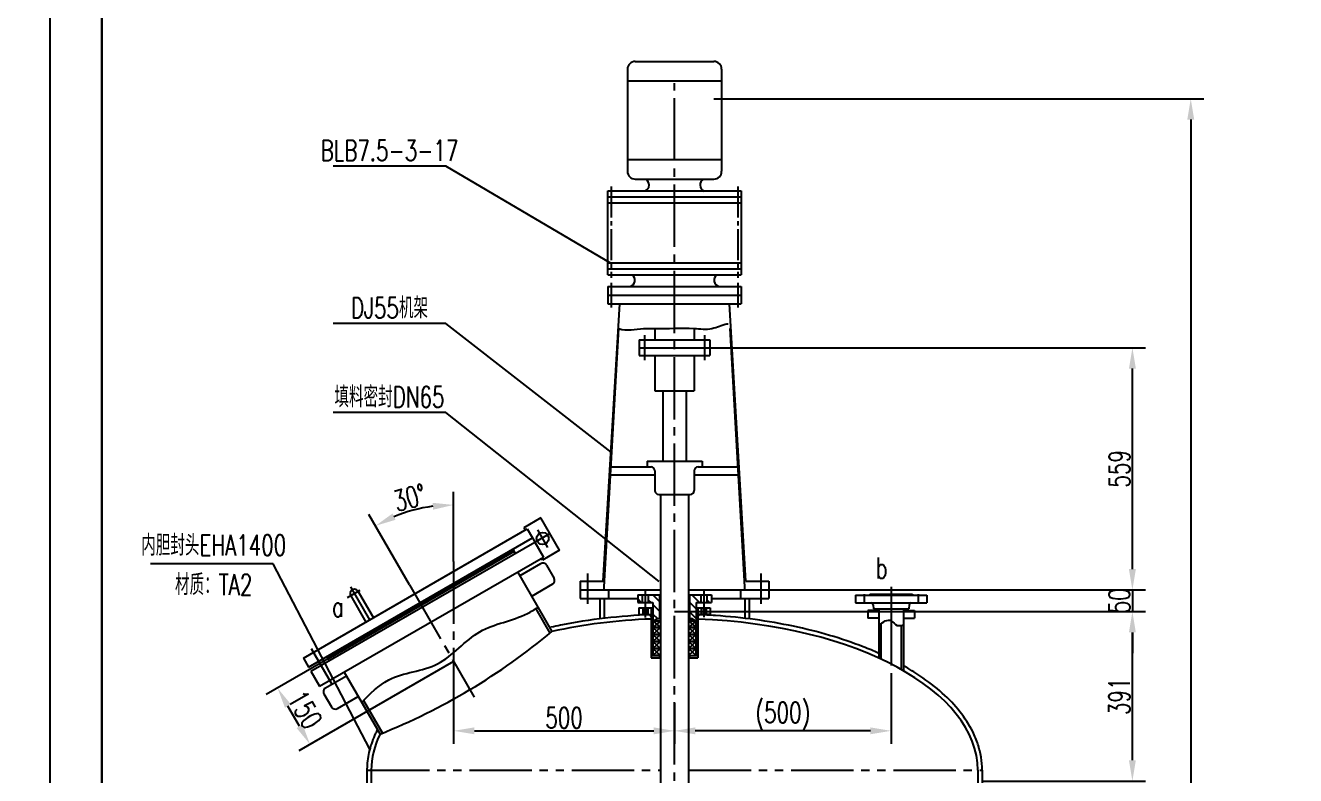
# Model space of a CAD drawing. Header units: millimetres. Extents: x -609 to 19506, y -219 to 17861.
# Drawn here: x 10975 to 13907, y 5097 to 6829 of the extents above; entities that cross this region are included whole.
import ezdxf
from ezdxf.enums import TextEntityAlignment as Align

# ---------------------------------------------------------------- set-up
doc = ezdxf.new("R2010")
doc.units = ezdxf.units.MM
doc.header["$LTSCALE"] = 120
doc.header["$PDMODE"] = 3
for name, pattern in [('CENT1', [3.35, 2.4, -0.3, 0.35, -0.3]), ('CENT2', [0.82, 0.6, -0.07, 0.08, -0.07]), ('CENTER', [1.66, 1.2, -0.15, 0.16, -0.15]), ('PHANTOM', [1.97, 1.2, -0.15, 0.16, -0.15, 0.16, -0.15])]:
    doc.linetypes.add(name, pattern=pattern)
for name, color, linetype in [('3', 6, 'Continuous'), ('4', 5, 'Continuous'), ('A', 2, 'Continuous'), ('B', 7, 'Continuous'), ('C', 1, 'CENTER'), ('C1', 1, 'CENT1'), ('C2', 1, 'CENT2'), ('D', 4, 'PHANTOM')]:
    doc.layers.add(name, color=color, linetype=linetype)
doc.styles.add('HZ', font='txt', dxfattribs={"width": 0.7, "bigfont": 'hztxt'})
doc.dimstyles.new('ISO-25', dxfattribs={"dimtxt": 2.5, "dimasz": 2.5, "dimexe": 1.25, "dimexo": 0.625, "dimtad": 1, "dimdsep": 46, "dimtxsty": 'Standard', "dimcen": 2.5, "dimadec": 0, "dimazin": 0, "dimtfac": 1, "dimtmove": 0, "dimatfit": 3, "dimfxl": 0, "dimarcsym": 0})

# ---------------------------------------------------------------- blocks, each defined once
blk = doc.blocks.new('*D119')
at = {"layer": 'B', "color": 0, "lineweight": -2}
for p, q in [((12473.5, 5475.4), (13560.4, 5475.4)), ((13530.4, 5132.4), (13530.4, 5427.4)), ((13183.5, 5084.4), (13560.4, 5084.4))]:
    blk.add_line(p, q, dxfattribs=at)
at = {"layer": 'B', "color": 0}
for points in [[(13522.4, 5427.4), (13538.4, 5427.4), (13530.4, 5475.4)], [(13522.4, 5132.4), (13538.4, 5132.4), (13530.4, 5084.4)]]:
    blk.add_solid(points, dxfattribs=at)
at = {"layer": 'Defpoints', "color": 0}
for p in [(12473.5, 5475.4), (13530.4, 5475.4), (13183.5, 5084.4)]:
    blk.add_point(p, dxfattribs=at)
at = {"layer": 'B', "color": 0, "insert": (13500.4, 5279.9), "char_height": 48, "attachment_point": 5, "rotation": 90, "style": 'HZ'}
blk.add_mtext('391', dxfattribs=at)
blk = doc.blocks.new('*D122')
at = {"layer": 'B', "color": 0, "lineweight": -2}
for p, q in [((11963.5, 5252.4), (11963.5, 5170.2)), ((12473.5, 5252.4), (12473.5, 5170.2)), ((12011.5, 5200.2), (12425.5, 5200.2))]:
    blk.add_line(p, q, dxfattribs=at)
at = {"layer": 'B', "color": 0}
for points in [[(12011.5, 5208.2), (12011.5, 5192.2), (11963.5, 5200.2)], [(12425.5, 5208.2), (12425.5, 5192.2), (12473.5, 5200.2)]]:
    blk.add_solid(points, dxfattribs=at)
at = {"layer": 'Defpoints', "color": 0}
for p in [(11963.5, 5252.4), (12473.5, 5252.4), (12473.5, 5200.2)]:
    blk.add_point(p, dxfattribs=at)
at = {"layer": 'B', "color": 0, "insert": (12218.5, 5230.2), "char_height": 48, "attachment_point": 5, "style": 'HZ'}
blk.add_mtext('500', dxfattribs=at)
blk = doc.blocks.new('*D123')
at = {"layer": 'B', "color": 0, "lineweight": -2}
for p, q in [((11888.5, 5490.3), (11531.1, 5284)), ((11963.5, 5360.4), (11606.1, 5154.1)), ((11608.1, 5210.6), (11581.1, 5257.4))]:
    blk.add_line(p, q, dxfattribs=at)
at = {"layer": 'B', "color": 0}
for points in [[(11588, 5261.4), (11574.2, 5253.4), (11557.1, 5299)], [(11615, 5214.6), (11601.2, 5206.6), (11632.1, 5169.1)]]:
    blk.add_solid(points, dxfattribs=at)
at = {"layer": 'Defpoints', "color": 0}
for p in [(11888.5, 5490.3), (11963.5, 5360.4), (11557.1, 5299)]:
    blk.add_point(p, dxfattribs=at)
at = {"layer": 'B', "color": 0, "insert": (11620.6, 5249), "char_height": 48, "attachment_point": 5, "rotation": 300, "style": 'HZ'}
blk.add_mtext('150', dxfattribs=at)
blk = doc.blocks.new('*D127')
at = {"layer": 'B', "color": 0, "lineweight": -2}
for p, q in [((12973.5, 5331.8), (12973.5, 5170.2)), ((12473.5, 5264.2), (12473.5, 5170.2)), ((12925.5, 5200.2), (12521.5, 5200.2))]:
    blk.add_line(p, q, dxfattribs=at)
at = {"layer": 'B', "color": 0}
for points in [[(12521.5, 5208.2), (12521.5, 5192.2), (12473.5, 5200.2)], [(12925.5, 5208.2), (12925.5, 5192.2), (12973.5, 5200.2)]]:
    blk.add_solid(points, dxfattribs=at)
at = {"layer": 'Defpoints', "color": 0}
for p in [(12973.5, 5331.8), (12473.5, 5264.2), (12473.5, 5200.2)]:
    blk.add_point(p, dxfattribs=at)
at = {"layer": 'B', "color": 0, "insert": (12723.5, 5234.6), "char_height": 48, "attachment_point": 5, "style": 'HZ'}
blk.add_mtext('(500)', dxfattribs=at)
blk = doc.blocks.new('*D93')
at = {"layer": 'B', "color": 0, "lineweight": -2}
for p, q in [((12555.6, 6084.4), (13560.5, 6084.4)), ((13530.5, 5573.4), (13530.5, 6036.4)), ((12691, 5525.4), (13560.5, 5525.4))]:
    blk.add_line(p, q, dxfattribs=at)
at = {"layer": 'B', "color": 0}
for points in [[(13522.5, 6036.4), (13538.5, 6036.4), (13530.5, 6084.4)], [(13522.5, 5573.4), (13538.5, 5573.4), (13530.5, 5525.4)]]:
    blk.add_solid(points, dxfattribs=at)
at = {"layer": 'Defpoints', "color": 0}
for p in [(12555.6, 6084.4), (13530.5, 6084.4), (12691, 5525.4)]:
    blk.add_point(p, dxfattribs=at)
at = {"layer": 'B', "color": 0, "insert": (13500.5, 5804.9), "char_height": 48, "attachment_point": 5, "rotation": 90, "style": 'HZ'}
blk.add_mtext('559', dxfattribs=at)
blk = doc.blocks.new('*D128')
at = {"layer": 'B', "color": 0, "lineweight": -2}
for p, q in [((11963.5, 5591.4), (11963.5, 5751.7)), ((11861.5, 5537.1), (11767.9, 5699.3))]:
    blk.add_line(p, q, dxfattribs=at)
blk.add_arc((11963.5, 5360.4), 361.3, 97.6174, 112.3826, dxfattribs=at)
at = {"layer": 'B', "color": 0}
for points in [[(11915.1, 5726.5), (11916.2, 5710.6), (11963.5, 5721.7)], [(11829.5, 5687.3), (11822.4, 5701.7), (11782.9, 5673.3)]]:
    blk.add_solid(points, dxfattribs=at)
at = {"layer": 'Defpoints', "color": 0}
for p in [(11900.8, 5716.3), (11963.5, 5591.4), (11861.5, 5537.1), (12011.1, 5278), (11963.5, 5252.4)]:
    blk.add_point(p, dxfattribs=at)
at = {"layer": 'B', "color": 0, "insert": (11862.3, 5738.4), "char_height": 48, "attachment_point": 5, "rotation": 15, "style": 'HZ'}
blk.add_mtext('30°', dxfattribs=at)
blk = doc.blocks.new('*D95')
at = {"layer": 'B', "color": 0, "lineweight": -2}
for p, q in [((12564.2, 6659), (13695.1, 6659)), ((13665.1, 6611), (13665.1, 3017.4)), ((12539.5, 2969.4), (13695.1, 2969.4))]:
    blk.add_line(p, q, dxfattribs=at)
at = {"layer": 'B', "color": 0}
for points in [[(13657.1, 6611), (13673.1, 6611), (13665.1, 6659)], [(13657.1, 3017.4), (13673.1, 3017.4), (13665.1, 2969.4)]]:
    blk.add_solid(points, dxfattribs=at)
at = {"layer": 'Defpoints', "color": 0}
for p in [(12564.2, 6659), (12539.5, 2969.4), (13665.1, 2969.4)]:
    blk.add_point(p, dxfattribs=at)
at = {"layer": 'B', "color": 0, "insert": (13635.1, 4334.4), "char_height": 48, "attachment_point": 5, "rotation": 90, "style": 'HZ'}
blk.add_mtext('~3975', dxfattribs=at)
blk = doc.blocks.new('*D106')
at = {"layer": 'B', "color": 0, "lineweight": -2}
for p, q in [((13530.4, 5573.4), (13530.4, 5621.4)), ((12691, 5525.4), (13560.4, 5525.4)), ((13530.4, 5525.4), (13530.4, 5475.4)), ((13134.1, 5475.4), (13560.4, 5475.4)), ((13530.4, 5427.4), (13530.4, 5379.4))]:
    blk.add_line(p, q, dxfattribs=at)
at = {"layer": 'B', "color": 0}
for points in [[(13522.4, 5573.4), (13538.4, 5573.4), (13530.4, 5525.4)], [(13522.4, 5427.4), (13538.4, 5427.4), (13530.4, 5475.4)]]:
    blk.add_solid(points, dxfattribs=at)
at = {"layer": 'Defpoints', "color": 0}
for p in [(12691, 5525.4), (13134.1, 5475.4), (13530.4, 5475.4)]:
    blk.add_point(p, dxfattribs=at)
at = {"layer": 'B', "color": 0, "insert": (13500.4, 5500.4), "char_height": 48, "attachment_point": 5, "rotation": 90, "style": 'HZ'}
blk.add_mtext('50', dxfattribs=at)
blk = doc.blocks.new('*D199')
at = {"layer": 'B', "color": 0, "lineweight": -2}
blk.add_line((17067.2, 5209.7), (17095, 5225.7), dxfattribs=at)
blk.add_arc((17058.7, 5204.7), 36.9, 12.4607, 17.5393, dxfattribs=at)
at = {"layer": 'B', "color": 0}
for points in [[(17092.6, 5215.3), (17095.1, 5216.4), (17090.6, 5223.2)], [(17096, 5212.8), (17093.4, 5212.6), (17095.6, 5204.7)]]:
    blk.add_solid(points, dxfattribs=at)
at = {"layer": 'Defpoints', "color": 0}
for p in [(17056.7, 5204.7), (17058.7, 5204.7), (17067.2, 5209.7), (17095, 5211.1), (17156.7, 5204.7)]:
    blk.add_point(p, dxfattribs=at)
blk = doc.blocks.new('yagai')
at = {"layer": 'A'}
for p, q in [((12861.8, 5762.7), (12914.3, 5762.7)), ((12861.8, 5762.7), (12861.8, 5744.7)), ((12872.3, 5762.7), (12872.3, 5744.7)), ((12886.3, 5762.7), (12886.3, 5744.7)), ((12912.3, 5762.7), (12912.3, 5707.6)), ((12979.3, 5762.7), (13031.8, 5762.7)), ((12981.3, 5762.7), (12981.3, 5707.6)), ((13007.3, 5762.7), (13007.3, 5744.7)), ((13021.3, 5762.7), (13021.3, 5744.7)), ((13031.8, 5762.7), (13031.8, 5744.7)), ((12861.8, 5744.7), (12896.8, 5744.7)), ((12896.8, 5744.7), (12896.8, 5702.7)), ((12996.8, 5744.7), (13031.8, 5744.7)), ((12996.8, 5744.7), (12996.8, 5702.7)), ((12896.8, 5702.7), (12914.3, 5702.7)), ((12898.8, 5702.7), (12907.3, 5707.6)), ((12907.3, 5707.6), (12914.3, 5707.6)), ((12979.3, 5707.6), (12986.3, 5707.6)), ((12979.3, 5702.7), (12996.8, 5702.7)), ((12994.8, 5702.7), (12986.3, 5707.6))]:
    blk.add_line(p, q, dxfattribs=at)
blk = doc.blocks.new('jijia')
at = {"layer": 'A'}
for p, q in [((12382.9, 6785), (12564.2, 6785)), ((12364.8, 6766.8), (12364.8, 6531.2)), ((12582.3, 6766.8), (12582.3, 6531.2)), ((12364.8, 6739.7), (12582.3, 6739.7)), ((12364.8, 6558.4), (12582.3, 6558.4)), ((12382.9, 6513.1), (12564.2, 6513.1)), ((12319.5, 6485.9), (12627.6, 6485.9)), ((12319.5, 6292.4), (12319.5, 6485.9)), ((12627.6, 6485.9), (12627.6, 6292.4)), ((12319.5, 6472.3), (12627.6, 6472.3)), ((12319.5, 6458.7), (12627.6, 6458.7)), ((12319.5, 6319.6), (12627.6, 6319.6)), ((12319.5, 6306), (12627.6, 6306)), ((12319.5, 6292.4), (12627.6, 6292.4)), ((12319.5, 6265.2), (12627.6, 6265.2)), ((12319.5, 6265.2), (12319.5, 6225.4)), ((12627.6, 6265.2), (12627.6, 6225.4)), ((12308.7, 5584.8), (12346.9, 6225.4)), ((12319.5, 6245.3), (12627.6, 6245.3)), ((12319.5, 6225.4), (12627.6, 6225.4)), ((12638.4, 5584.8), (12600.2, 6225.4)), ((12311, 5571.9), (12345.2, 6168.1)), ((12428.2, 6165.3), (12428.2, 6142)), ((12518.8, 6168.5), (12518.8, 6142)), ((12636, 5571.9), (12601.9, 6168.1)), ((12392, 6142), (12555.1, 6142)), ((12392, 6142), (12392, 6105.7)), ((12555.1, 6142), (12555.1, 6105.7)), ((12392, 6123.9), (12555.1, 6123.9)), ((12392, 6105.7), (12555.1, 6105.7)), ((12428.2, 6105.7), (12428.2, 6024.2)), ((12518.8, 6105.7), (12518.8, 6024.2)), ((12428.2, 6024.2), (12518.8, 6024.2)), ((12446.3, 6024.2), (12446.3, 5862.4)), ((12500.7, 6024.2), (12500.7, 5862.4)), ((12324, 5848.8), (12419.2, 5848.8)), ((12410.1, 5862.4), (12537, 5862.4)), ((12410.1, 5862.4), (12410.1, 5848.8)), ((12428.2, 5839.7), (12428.2, 5794.4)), ((12518.8, 5839.7), (12518.8, 5794.4)), ((12527.9, 5848.8), (12620.1, 5848.8)), ((12537, 5862.4), (12537, 5848.8)), ((12322.9, 5830.6), (12428.2, 5830.6)), ((12518.8, 5830.6), (12621.4, 5830.6)), ((12437.3, 5785.3), (12509.8, 5785.3)), ((12256, 5584.8), (12308.7, 5584.8)), ((12256, 5584.8), (12256, 5544.9)), ((12311, 5564.9), (12311, 5571.9)), ((12636, 5564.9), (12636, 5571.9)), ((12638.4, 5584.8), (12691, 5584.8)), ((12691, 5584.8), (12691, 5544.9)), ((12256, 5564.9), (12441, 5564.9)), ((12256, 5544.9), (12388.5, 5544.9)), ((12321, 5564.9), (12321, 5544.9)), ((12506, 5564.9), (12691, 5564.9)), ((12558.5, 5544.9), (12691, 5544.9)), ((12626, 5564.9), (12626, 5544.9))]:
    blk.add_line(p, q, dxfattribs=at)
for centre, radius, start, end in [((12382.9, 6766.8), 18.1, 90, 180), ((12564.2, 6766.8), 18.1, 0, 90), ((12382.9, 6531.2), 18.1, 180, 270), ((12399.8, 6499.8), 15.1, 292.8362, 61.2517), ((12547.5, 6499.6), 15.1, 118.529, 246.9444), ((12564.2, 6531.2), 18.1, 270, 0), ((12367.2, 6280), 15, 280.5935, 56.1155), ((12579.8, 6280), 15, 123.8845, 259.4065), ((12419.2, 5839.7), 9.06, 0, 90), ((12527.9, 5839.7), 9.06, 90, 180), ((12437.3, 5794.4), 9.06, 180, 270), ((12509.8, 5794.4), 9.06, 270, 0)]:
    blk.add_arc(centre, radius, start, end, dxfattribs=at)
at = {"layer": 'B'}
blk.add_open_spline([(12342.9, 6168.9), (12343.7, 6168.6), (12362.1, 6161.9), (12392, 6169.4), (12449.5, 6166.9), (12501.8, 6171.7), (12559, 6164), (12583.4, 6177.5), (12596.2, 6179.2), (12597.1, 6179.3)], degree=3, knots=[2.220546, 2.220546, 2.220546, 2.220546, 4.676934, 61.308698, 87.698299, 178.32403, 219.317813, 255.607014, 258.124563, 258.124563, 258.124563, 258.124563], dxfattribs=at)
at = {"layer": 'C1'}
for p, q in [((12404.5, 6153.1), (12404.5, 6094.9)), ((12542.5, 6153.1), (12542.5, 6094.9))]:
    blk.add_line(p, q, dxfattribs=at)
at = {"layer": 'C2'}
for p, q in [((12327.6, 6496.3), (12327.6, 6285.4)), ((12619.5, 6496.3), (12619.5, 6285.4)), ((12327.6, 6273.5), (12327.6, 6216.5)), ((12619.5, 6273.5), (12619.5, 6216.5))]:
    blk.add_line(p, q, dxfattribs=at)

msp = doc.modelspace()

# ---------------------------------------------------------------- hatches: boundary and pattern name
for points in [[(12415.534, 5468.356), (12419.534, 5468.356), (12419.534, 5464.356)], [(12531.534, 5468.356), (12527.534, 5468.356), (12527.534, 5464.356)]]:
    msp.add_hatch(color=256).paths.add_polyline_path(points)
at = {"layer": 'B'}
h = msp.add_hatch(dxfattribs=at)
h.set_pattern_fill('ANSI31', color=256, scale=5, angle=90, style=0)
h.paths.add_polyline_path([(12439.034, 5514.356), (12413.034, 5514.356), (12413.034, 5496.356), (12423.534, 5496.356), (12423.534, 5454.356), (12425.534, 5454.356), (12434.034, 5459.264), (12439.034, 5459.264)])
h.paths.add_polyline_path([(12534.034, 5514.356), (12508.034, 5514.356), (12508.034, 5459.264), (12513.034, 5459.264), (12521.534, 5454.356), (12523.534, 5454.356), (12523.534, 5496.356), (12534.034, 5496.356)])
h.paths.add_polyline_path([(12558.534, 5514.356), (12548.034, 5514.356), (12548.034, 5496.356), (12558.534, 5496.356)])
h.paths.add_polyline_path([(12399.034, 5514.356), (12388.534, 5514.356), (12388.534, 5496.356), (12399.034, 5496.356)])
for points in [[(12419.534, 5478.356), (12423.534, 5478.356), (12419.534, 5483.356)], [(12527.534, 5483.356), (12527.534, 5478.356), (12523.534, 5478.356)]]:
    msp.add_hatch(color=256, dxfattribs=at).paths.add_polyline_path(points)

# ---------------------------------------------------------------- linework, layer by layer
for p, q in [((12415.534, 5468.356), (12419.534, 5464.356)), ((12531.534, 5468.356), (12527.534, 5464.356))]:
    msp.add_line(p, q)
at = {"layer": '3'}
msp.add_lwpolyline([(11031.438, 7128), (11031.438, 0), (16071.438, 0), (16071.438, 7128)], close=True, dxfattribs=at)
at = {"layer": '4', "const_width": 6}
msp.add_lwpolyline([(11151.438, 7008), (11151.438, 120), (15951.438, 120), (15951.438, 7008)], close=True, dxfattribs=at)
at = {"layer": 'A'}
for p, q in [((12441.034, 5745.877), (12441.034, 4434.392)), ((12506.034, 5745.877), (12506.034, 4434.392)), ((12164.983, 5691.514), (12126.012, 5669.014)), ((12207.983, 5617.036), (12164.983, 5691.514)), ((11616.668, 5368.016), (12133.342, 5666.318)), ((12128.512, 5664.684), (12126.012, 5669.014)), ((12133.342, 5666.318), (12145.342, 5645.533)), ((11628.668, 5347.231), (12145.342, 5645.533)), ((11634.168, 5337.705), (12150.842, 5636.007)), ((12145.342, 5645.533), (12150.842, 5636.007)), ((12150.842, 5636.007), (12170.842, 5601.366)), ((11654.168, 5303.064), (12170.842, 5601.366)), ((11672.693, 5369.185), (12101.376, 5616.685)), ((11674.193, 5366.587), (12102.876, 5614.087)), ((12099.876, 5619.283), (12105.376, 5609.757)), ((12207.983, 5617.036), (12169.012, 5594.536)), ((12164.24, 5586.007), (12116.086, 5558.206)), ((12169.012, 5594.536), (12166.512, 5598.866)), ((12177.9, 5582.347), (12195.4, 5552.036)), ((12111.086, 5566.866), (12190.403, 5429.484)), ((11743.272, 5521.94), (11778.272, 5461.318)), ((12191.74, 5538.376), (12143.586, 5510.574)), ((12891.034, 5513.547), (12891.034, 5495.547)), ((12891.034, 5513.547), (13056.034, 5513.547)), ((12924.034, 5515.547), (13023.034, 5515.547)), ((12924.034, 5515.547), (12924.034, 5513.547)), ((13023.034, 5515.547), (13023.034, 5513.547)), ((13056.034, 5513.547), (13056.034, 5495.547)), ((11725.951, 5511.94), (11760.951, 5451.318)), ((12301.034, 5505.423), (12301.034, 5458.678)), ((12311.034, 5505.423), (12311.034, 5459.901)), ((12391.034, 5484.356), (12423.534, 5484.356)), ((12391.034, 5484.356), (12391.034, 5468.356)), ((12401.534, 5484.356), (12401.534, 5468.356)), ((12410.534, 5484.356), (12410.534, 5468.356)), ((12419.534, 5484.356), (12419.534, 5368.356)), ((12523.534, 5484.356), (12556.034, 5484.356)), ((12527.534, 5484.356), (12527.534, 5368.356)), ((12536.034, 5484.356), (12536.034, 5468.356)), ((12545.534, 5484.356), (12545.534, 5468.356)), ((12556.034, 5484.356), (12556.034, 5468.356)), ((12636.034, 5505.423), (12636.034, 5459.901)), ((12646.034, 5505.423), (12646.034, 5458.678)), ((12891.034, 5495.547), (13056.034, 5495.547)), ((12932.005, 5491.069), (12933.006, 5481.547)), ((13015.064, 5491.069), (13014.063, 5481.547)), ((12153.13, 5482.043), (12185.722, 5425.594)), ((12391.034, 5468.356), (12419.534, 5468.356)), ((12419.534, 5478.356), (12423.534, 5478.356)), ((12423.534, 5478.356), (12423.534, 5374.356)), ((12523.534, 5478.356), (12523.534, 5374.356)), ((12523.534, 5478.356), (12527.534, 5478.356)), ((12556.034, 5468.356), (12527.534, 5468.356)), ((12945.034, 5477.831), (12919.67, 5477.831)), ((12919.67, 5477.831), (12919.67, 5459.995)), ((12945.034, 5459.995), (12919.67, 5459.995)), ((12933.006, 5481.547), (13014.063, 5481.547)), ((12945.034, 5481.547), (12945.034, 5368.085)), ((13002.034, 5481.547), (13002.034, 5338.896)), ((13002.034, 5477.831), (13027.399, 5477.831)), ((13002.034, 5459.995), (13027.399, 5459.995)), ((13027.399, 5477.831), (13027.399, 5459.995)), ((12950.034, 5447.431), (12950.034, 5365.547)), ((12997.034, 5443.702), (12997.034, 5341.743)), ((11616.668, 5368.016), (11628.668, 5347.231)), ((11671.193, 5371.783), (11676.693, 5362.257)), ((12419.534, 5374.356), (12441.034, 5374.356)), ((12419.534, 5368.356), (12441.034, 5368.356)), ((12439.034, 5374.356), (12439.034, 5368.356)), ((12506.034, 5374.356), (12527.534, 5374.356)), ((12506.034, 5368.356), (12527.534, 5368.356)), ((12508.034, 5374.356), (12508.034, 5368.356)), ((12973.534, 5372.251), (12973.534, 5372.251)), ((11634.168, 5337.705), (11654.168, 5303.064)), ((11667.829, 5299.404), (11715.982, 5327.206)), ((11710.982, 5335.866), (11793.647, 5192.687)), ((11664.168, 5285.744), (11681.668, 5255.433)), ((11695.329, 5251.773), (11743.482, 5279.574)), ((11755.724, 5270.371), (11799.268, 5194.951)), ((11763.534, 5109.392), (11763.534, 3559.392)), ((11773.534, 5109.392), (11773.534, 3559.392)), ((13173.534, 5109.392), (13173.534, 3559.392)), ((13183.534, 5109.392), (13183.534, 3559.392))]:
    msp.add_line(p, q, dxfattribs=at)
msp.add_circle((12169.162, 5644.275), 14.027, dxfattribs=at)
for centre, radius, start, end in [((12169.24, 5577.347), 10, 30, 120), ((12186.74, 5547.036), 10, 300, 30), ((11734.611, 5516.94), 10, 30, 210), ((12927.032, 5490.547), 5, 5.999992, 90), ((13020.036, 5490.547), 5, 90, 174.000008), ((11245.953, 6561.141), 1473.986, 291.812684, 309.847477), ((11672.829, 5290.744), 10, 120, 210), ((11690.329, 5260.433), 10, 210, 300)]:
    msp.add_arc(centre, radius, start, end, dxfattribs=at)
for start_param, end_param in [(4.78960856, 5.12879123), (3.14159265, 4.6351694), (6.04289224, 6.28318531)]:
    msp.add_ellipse((12473.534, 5109.392), major_axis=(-700, 0), ratio=0.5, start_param=start_param, end_param=end_param, dxfattribs=at)
for points, knots in [([(12419.534, 5468.356), (12419.529, 5468.356), (12419.524, 5468.356), (12383.719, 5466.98), (12348.128, 5464.235), (12278.174, 5456.065), (12243.813, 5450.64), (12203.002, 5442.437), (12195.596, 5440.874), (12188.244, 5439.249)], [4.789058618, 4.789058618, 4.789058618, 4.789058618, 4.789081495, 4.789081495, 4.941859076, 4.941859076, 5.094636657, 5.094636657, 5.128791234, 5.128791234, 5.128791234, 5.128791234]), ([(12945.034, 5379.059), (12933.282, 5384.329), (12921.187, 5389.4), (12884.145, 5403.905), (12858.265, 5412.72), (12804.447, 5428.554), (12776.509, 5435.572), (12719.052, 5447.697), (12689.534, 5452.803), (12629.426, 5461.019), (12598.836, 5464.129), (12554.538, 5467.123), (12541.051, 5467.837), (12527.534, 5468.356)], [3.981239301, 3.981239301, 3.981239301, 3.981239301, 4.048019949, 4.048019949, 4.180523582, 4.180523582, 4.313027215, 4.313027215, 4.445530849, 4.445530849, 4.578034482, 4.578034482, 4.635719288, 4.635719288, 4.635719288, 4.635719288]), ([(13183.534, 5109.392), (13183.534, 5119.419), (13182.718, 5129.446), (13179.466, 5149.403), (13177.03, 5159.332), (13170.575, 5179.008), (13166.555, 5188.753), (13153.967, 5214.045), (13144.128, 5229.377), (13120.619, 5259.116), (13106.95, 5273.524), (13076.054, 5301.212), (13058.827, 5314.493), (13027.971, 5335.153), (13015.31, 5342.923), (13002.034, 5350.403)], [3.141592654, 3.141592654, 3.141592654, 3.141592654, 3.222894123, 3.222894123, 3.304195593, 3.304195593, 3.385497063, 3.385497063, 3.517999637, 3.517999637, 3.650502212, 3.650502212, 3.783004786, 3.783004786, 3.86736446, 3.86736446, 3.86736446, 3.86736446]), ([(11787.68, 5203.021), (11786.197, 5200.2), (11784.78, 5197.367), (11777.34, 5181.697), (11772.612, 5168.65), (11765.988, 5142.298), (11764.093, 5128.993), (11763.57, 5113.576), (11763.534, 5111.484), (11763.534, 5109.392)], [6.02614581, 6.02614581, 6.02614581, 6.02614581, 6.050101025, 6.050101025, 6.158161515, 6.158161515, 6.266222004, 6.266222004, 6.283185307, 6.283185307, 6.283185307, 6.283185307])]:
    msp.add_open_spline(points, degree=3, knots=knots, dxfattribs=at)
at = {"layer": 'B'}
for p, q in [((11945.204, 6503.865), (11685.736, 6503.865)), ((12326.926, 6278.669), (11945.204, 6503.865)), ((11945.204, 6140.429), (11685.736, 6140.429)), ((12326.926, 5843.242), (11945.204, 6140.429)), ((11945.204, 5934.898), (11685.736, 5934.898)), ((12438.175, 5545.214), (11945.204, 5934.898)), ((11547.139, 5585.476), (11263.79, 5585.476)), ((11769.865, 5157.671), (11547.139, 5585.476)), ((12400.534, 5484.356), (12400.534, 5468.356)), ((12411.534, 5484.356), (12411.534, 5468.356)), ((12423.534, 5478.356), (12419.534, 5483.356)), ((12523.534, 5478.356), (12527.534, 5483.356)), ((12535.034, 5484.356), (12535.034, 5468.356)), ((12546.534, 5484.356), (12546.534, 5468.356))]:
    msp.add_line(p, q, dxfattribs=at)
for points in [[(11751.37, 5265.912), (11813.641, 5317.815), (11926.512, 5354.855), (12024.222, 5428.936), (12133.724, 5471.027), (12158.245, 5485.184)], [(12945.034, 5443.702), (12973.534, 5454.702), (12987.761, 5443.702), (12997.034, 5443.702), (13002.034, 5443.702)]]:
    msp.add_spline(points, degree=3, dxfattribs=at)
at = {"layer": 'C'}
for p, q in [((12473.534, 2930.941), (12473.534, 6695.355)), ((11963.534, 5591.373), (11963.534, 5252.371)), ((12273.534, 5493.652), (12273.534, 5563.305)), ((12673.534, 5493.652), (12673.534, 5563.305)), ((11861.534, 5537.102), (12011.138, 5277.982)), ((12973.534, 5532.251), (12973.534, 5331.797))]:
    msp.add_line(p, q, dxfattribs=at)
at = {"layer": 'C1'}
for p, q in [((12181.164, 5623.487), (12157.891, 5663.797)), ((12150.842, 5636.007), (12185.483, 5656.007)), ((11718.978, 5507.914), (11748.09, 5524.721)), ((11725.626, 5532.503), (11769.611, 5456.318)), ((12406.034, 5527.569), (12406.034, 5462.058)), ((12541.034, 5526.584), (12541.034, 5462.224)), ((11634.707, 5389.978), (11682.207, 5307.706))]:
    msp.add_line(p, q, dxfattribs=at)
at = {"layer": 'C2'}
for p, q in [((12911.034, 5515.547), (12911.034, 5493.547)), ((12973.534, 5517.547), (12973.534, 5365.547)), ((13036.034, 5515.547), (13036.034, 5493.547))]:
    msp.add_line(p, q, dxfattribs=at)
at = {"layer": 'D'}
for p, q in [((12441.034, 5454.356), (12423.534, 5438.356)), ((12423.534, 5454.356), (12441.034, 5438.356)), ((12506.034, 5454.356), (12523.534, 5438.356)), ((12523.534, 5454.356), (12506.034, 5438.356)), ((12441.034, 5438.356), (12423.534, 5422.356)), ((12423.534, 5438.356), (12441.034, 5422.356)), ((12506.034, 5438.356), (12523.534, 5422.356)), ((12523.534, 5438.356), (12506.034, 5422.356)), ((12441.034, 5422.356), (12423.534, 5406.356)), ((12423.534, 5422.356), (12441.034, 5406.356)), ((12441.034, 5406.356), (12423.534, 5390.356)), ((12423.534, 5406.356), (12441.034, 5390.356)), ((12506.034, 5422.356), (12523.534, 5406.356)), ((12523.534, 5422.356), (12506.034, 5406.356)), ((12506.034, 5406.356), (12523.534, 5390.356)), ((12523.534, 5406.356), (12506.034, 5390.356)), ((12441.034, 5390.356), (12423.534, 5374.356)), ((12423.534, 5390.356), (12441.034, 5374.356)), ((12506.034, 5390.356), (12523.534, 5374.356)), ((12523.534, 5390.356), (12506.034, 5374.356)), ((11763.534, 5109.392), (12441.034, 5109.392)), ((12506.034, 5109.392), (13183.534, 5109.392))]:
    msp.add_line(p, q, dxfattribs=at)
for points in [[(12423.534, 5454.356), (12441.034, 5454.356), (12441.034, 5438.356), (12423.534, 5438.356)], [(12523.534, 5454.356), (12506.034, 5454.356), (12506.034, 5438.356), (12523.534, 5438.356)], [(12423.534, 5438.356), (12441.034, 5438.356), (12441.034, 5422.356), (12423.534, 5422.356)], [(12523.534, 5438.356), (12506.034, 5438.356), (12506.034, 5422.356), (12523.534, 5422.356)], [(12423.534, 5422.356), (12441.034, 5422.356), (12441.034, 5406.356), (12423.534, 5406.356)], [(12423.534, 5406.356), (12441.034, 5406.356), (12441.034, 5390.356), (12423.534, 5390.356)], [(12523.534, 5422.356), (12506.034, 5422.356), (12506.034, 5406.356), (12523.534, 5406.356)], [(12523.534, 5406.356), (12506.034, 5406.356), (12506.034, 5390.356), (12523.534, 5390.356)], [(12423.534, 5390.356), (12441.034, 5390.356), (12441.034, 5374.356), (12423.534, 5374.356)], [(12523.534, 5390.356), (12506.034, 5390.356), (12506.034, 5374.356), (12523.534, 5374.356)]]:
    msp.add_lwpolyline(points, close=True, dxfattribs=at)

# ---------------------------------------------------------------- block references
at = {"layer": 'B'}
for name, p in [('jijia', (0, -39.447)), ('yagai', (-473.284, -248.324))]:
    msp.add_blockref(name, p, dxfattribs=at)

# ---------------------------------------------------------------- texts
at = {"layer": 'B', "style": 'HZ', "width": 0.7}
for s, p in [('BLB7.5-3-17', (11815.47, 6515.865)), ('DJ55机架', (11815.47, 6152.429)), ('填料密封DN65', (11815.47, 5946.898)), ('b', (12951.522, 5551.943)), ('a', (11696.292, 5463.136))]:
    msp.add_text(s, height=48, dxfattribs=at).set_placement(p, align=Align.CENTER)
at = {"layer": 'B', "char_height": 48, "attachment_point": 5, "style": 'HZ'}
for s, insert in [('内胆封头EHA1400', (11409.773, 5628.574)), ('材质：TA2', (11409.773, 5537.553))]:
    msp.add_mtext(s, dxfattribs=dict(at, insert=insert))

# ---------------------------------------------------------------- dimensions: what is measured, and where the dimension line sits
at = {"layer": 'B'}
dim = msp.add_angular_dim_2l(base=(17095.019, 5211.147), line1=((17058.722, 5204.746), (17067.222, 5209.654)), line2=((17056.722, 5204.746), (17156.722, 5204.746)), text=' ', dimstyle='ISO-25', override={"dimtxt": 8, "dimasz": 8, "dimexe": 5, "dimexo": 0, "dimgap": 1, "dimdec": 0, "dimtxsty": 'HZ', "dimcen": 4, "dimazin": 2}, dxfattribs=at)
dim.commit()
dim.dimension.update_dxf_attribs({"geometry": '*D199', "text_midpoint": (-609.064, 17861.265)})
for base, p1, p2, text, picture, middle in [((13665.1, 2969.392), (12564.159, 6658.96), (12539.534, 2969.392), '~3975', '*D95', (13665.1, 4334.392)), ((13530.371, 5475.392), (12691.034, 5525.392), (13134.059, 5475.392), '50', '*D106', (13530.371, 5500.392))]:
    dim = msp.add_linear_dim(base=base, p1=p1, p2=p2, angle=90, text=text, dimstyle='ISO-25', override={"dimtxt": 48, "dimasz": 48, "dimexe": 30, "dimexo": 0, "dimgap": 6, "dimtxsty": 'HZ', "dimcen": 24}, dxfattribs=at)
    dim.commit()
    dim.dimension.update_dxf_attribs({"geometry": picture, "text_midpoint": middle, "dimtype": 160})
dim = msp.add_linear_dim(base=(13530.533, 6084.423), p1=(12691.034, 5525.392), p2=(12555.574, 6084.423), angle=90, text='559', dimstyle='ISO-25', override={"dimtxt": 48, "dimasz": 48, "dimexe": 30, "dimexo": 0, "dimgap": 6, "dimtxsty": 'HZ', "dimcen": 24}, dxfattribs=at)
dim.commit()
dim.dimension.update_dxf_attribs({"geometry": '*D93', "text_midpoint": (13500.533, 5804.907)})
dim = msp.add_angular_dim_2l(base=(11900.794, 5716.251), line1=((11963.534, 5591.373), (11963.534, 5252.371)), line2=((11861.534, 5537.102), (12011.138, 5277.982)), dimstyle='ISO-25', override={"dimtxt": 48, "dimasz": 48, "dimexe": 30, "dimexo": 0, "dimgap": 6, "dimdec": 0, "dimtxsty": 'HZ', "dimcen": 24, "dimazin": 2}, dxfattribs=at)
dim.commit()
dim.dimension.update_dxf_attribs({"geometry": '*D128', "text_midpoint": (11862.257, 5738.406)})
dim = msp.add_aligned_dim(p1=(11963.534, 5360.433), p2=(11888.534, 5490.337), distance=382.718, dimstyle='ISO-25', override={"dimtxt": 48, "dimasz": 48, "dimexe": 30, "dimexo": 0, "dimgap": 6, "dimtxsty": 'HZ', "dimcen": 24}, dxfattribs=at)
dim.commit()
dim.dimension.update_dxf_attribs({"geometry": '*D123', "text_midpoint": (11620.572, 5249.026)})
dim = msp.add_linear_dim(base=(13530.371, 5475.392), p1=(13183.534, 5084.392), p2=(12473.534, 5475.392), angle=90, dimstyle='ISO-25', override={"dimtxt": 48, "dimasz": 48, "dimexe": 30, "dimexo": 0, "dimgap": 6, "dimtxsty": 'HZ', "dimcen": 24}, dxfattribs=at)
dim.commit()
dim.dimension.update_dxf_attribs({"geometry": '*D119', "text_midpoint": (13500.371, 5279.892)})
for p1, p2, text, picture, middle in [((12973.534, 5331.797), (12473.534, 5264.187), '(<>)', '*D127', (12723.534, 5234.598)), ((11963.534, 5252.371), (12473.534, 5252.371), '500', '*D122', (12218.534, 5230.153))]:
    dim = msp.add_linear_dim(base=(12473.534, 5200.153), p1=p1, p2=p2, text=text, dimstyle='ISO-25', override={"dimtxt": 48, "dimasz": 48, "dimexe": 30, "dimexo": 0, "dimgap": 6, "dimtxsty": 'HZ', "dimcen": 24}, dxfattribs=at)
    dim.commit()
    dim.dimension.update_dxf_attribs({"geometry": picture, "text_midpoint": middle})

doc.saveas('drawing.dxf')
